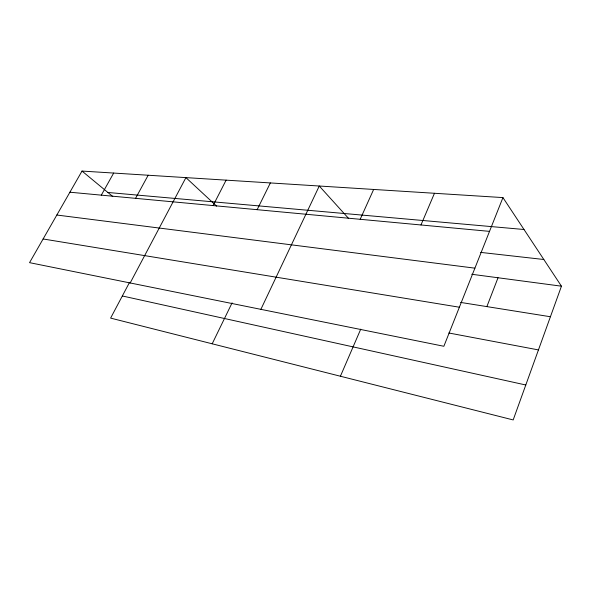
<?xml version="1.0" encoding="UTF-8"?>
<svg xmlns="http://www.w3.org/2000/svg" width="591" height="591" viewBox="0 0 591 591"><rect width="100%" height="100%" fill="white"/><g stroke="black" fill="none" stroke-linecap="round" stroke-linejoin="round"><path stroke-width="0.89" d="M502.941 197.593L443.863 346.274L29.55 262.655L82.016 171.065L502.941 197.593L561.45 286.184L513.18 419.935L110.613 318.106L129.54 282.365M486.873 306.603L498.028 277.755M420.977 224.972L434.466 193.279M340.416 376.238L360.746 329.143M360.192 219.298L373.652 189.445M260.882 309.344L319.266 186.017L348.372 218.19M212.191 343.799L232.086 302.851M257.144 209.687L270.353 182.937M213.085 205.572L226.117 180.144M130.175 282.963L185.921 177.61L216.624 206.119M135.575 198.34L148.171 175.231M101.312 195.148L113.671 173.06M107.894 192.467L524.01 229.5M69.901 192.215L489.518 231.369M480.616 252.387L543.823 259.501M56.832 215.028L474.898 268.159M471.736 274.261L561.45 286.184M460.552 302.407L550.42 316.739M43.121 238.971L459.384 307.217M448.842 332.992L538.453 349.916M122.337 295.973L525.791 384.992M82.016 171.065L112.778 196.515"/></g></svg>
